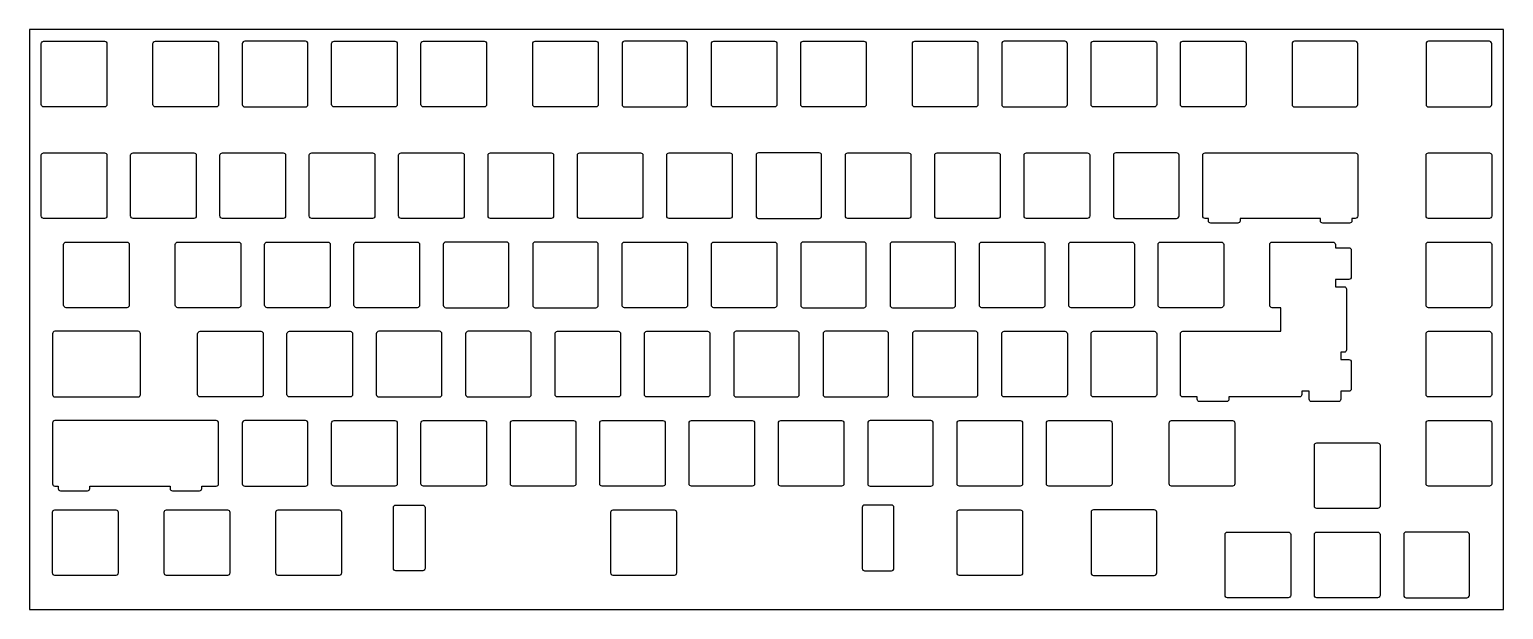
# Model space of a CAD drawing. Header units: millimetres. Extents: x 0 to 314, y -124 to 0.
import ezdxf

# ---------------------------------------------------------------- set-up
doc = ezdxf.new("R2010")
doc.units = ezdxf.units.MM
doc.layers.get('0').update_dxf_attribs({"linetype": 'CONTINUOUS'})

msp = doc.modelspace()

# ---------------------------------------------------------------- linework, layer by layer
msp.add_lwpolyline([(314.325, 0), (0, 0), (0, -123.825), (314.325, -123.825)], close=True)
for points in [[(16.025, -2.525, -0.414213562), (16.525, -3.025), (16.525, -16.025, -0.414213562), (16.025, -16.525), (3.025, -16.525, -0.414213562), (2.525, -16.025), (2.525, -3.025, -0.414213562), (3.025, -2.525)], [(40.3375, -16.025, -0.414213562), (39.8375, -16.525), (26.8375, -16.525, -0.414213562), (26.3375, -16.025), (26.3375, -3.025, -0.414213562), (26.8375, -2.525), (39.8375, -2.525, -0.414213562), (40.3375, -3.025)], [(59.3875, -16.025), (59.3875, -3.025, 0.414213562), (58.8875, -2.525), (45.8875, -2.525, 0.414213562), (45.3875, -3.025), (45.3875, -16.025, 0.414213562), (45.8875, -16.525), (58.8875, -16.525, 0.414213562)], [(64.4375, -3.025, -0.414213562), (64.9375, -2.525), (77.9375, -2.525, -0.414213562), (78.4375, -3.025), (78.4375, -16.025, -0.414213562), (77.9375, -16.525), (64.9375, -16.525, -0.414213562), (64.4375, -16.025)], [(83.4875, -3.025, -0.414213562), (83.9875, -2.525), (96.9875, -2.525, -0.414213562), (97.4875, -3.025), (97.4875, -16.025, -0.414213562), (96.9875, -16.525), (83.9875, -16.525, -0.414213562), (83.4875, -16.025)], [(107.3, -3.025, -0.414213562), (107.8, -2.525), (120.8, -2.525, -0.414213562), (121.3, -3.025), (121.3, -16.025, -0.414213562), (120.8, -16.525), (107.8, -16.525, -0.414213562), (107.3, -16.025)], [(139.85, -2.525), (126.85, -2.525, 0.414213562), (126.35, -3.025), (126.35, -16.025, 0.414213562), (126.85, -16.525), (139.85, -16.525, 0.414213562), (140.35, -16.025), (140.35, -3.025, 0.414213562)], [(159.4, -16.025, -0.414213562), (158.9, -16.525), (145.9, -16.525, -0.414213562), (145.4, -16.025), (145.4, -3.025, -0.414213562), (145.9, -2.525), (158.9, -2.525, -0.414213562), (159.4, -3.025)], [(177.95, -2.525, -0.414213562), (178.45, -3.025), (178.45, -16.025, -0.414213562), (177.95, -16.525), (164.95, -16.525, -0.414213562), (164.45, -16.025), (164.45, -3.025, -0.414213562), (164.95, -2.525)], [(188.2625, -3.025, -0.414213562), (188.7625, -2.525), (201.7625, -2.525, -0.414213562), (202.2625, -3.025), (202.2625, -16.025, -0.414213562), (201.7625, -16.525), (188.7625, -16.525, -0.414213562), (188.2625, -16.025)], [(220.8125, -2.525), (207.8125, -2.525, 0.414213562), (207.3125, -3.025), (207.3125, -16.025, 0.414213562), (207.8125, -16.525), (220.8125, -16.525, 0.414213562), (221.3125, -16.025), (221.3125, -3.025, 0.414213562)], [(226.3625, -16.025), (226.3625, -3.025, -0.414213562), (226.8625, -2.525), (239.8625, -2.525, -0.414213562), (240.3625, -3.025), (240.3625, -16.025, -0.414213562), (239.8625, -16.525), (226.8625, -16.525, -0.414213562)], [(258.9125, -16.525), (245.9125, -16.525, -0.414213562), (245.4125, -16.025), (245.4125, -3.025, -0.414213562), (245.9125, -2.525), (258.9125, -2.525, -0.414213562), (259.4125, -3.025), (259.4125, -16.025, -0.414213562)], [(283.225, -16.025), (283.225, -3.025, 0.414213562), (282.725, -2.525), (269.725, -2.525, 0.414213562), (269.225, -3.025), (269.225, -16.025, 0.414213562), (269.725, -16.525), (282.725, -16.525, 0.414213562)], [(311.8, -16.025), (311.8, -3.025, 0.414213562), (311.3, -2.525), (298.3, -2.525, 0.414213562), (297.8, -3.025), (297.8, -16.025, 0.414213562), (298.3, -16.525), (311.3, -16.525, 0.414213562)], [(2.525, -26.8375, -0.414213562), (3.025, -26.3375), (16.025, -26.3375, -0.414213562), (16.525, -26.8375), (16.525, -39.8375, -0.414213562), (16.025, -40.3375), (3.025, -40.3375, -0.414213562), (2.525, -39.8375)], [(35.075, -40.3375), (22.075, -40.3375, -0.414213562), (21.575, -39.8375), (21.575, -26.8375, -0.414213562), (22.075, -26.3375), (35.075, -26.3375, -0.414213562), (35.575, -26.8375), (35.575, -39.8375, -0.414213562)], [(41.125, -40.3375, -0.414213562), (40.625, -39.8375), (40.625, -26.8375, -0.414213562), (41.125, -26.3375), (54.125, -26.3375, -0.414213562), (54.625, -26.8375), (54.625, -39.8375, -0.414213562), (54.125, -40.3375)], [(60.175, -40.3375, -0.414213562), (59.675, -39.8375), (59.675, -26.8375, -0.414213562), (60.175, -26.3375), (73.175, -26.3375, -0.414213562), (73.675, -26.8375), (73.675, -39.8375, -0.414213562), (73.175, -40.3375)], [(79.225, -40.3375, -0.414213562), (78.725, -39.8375), (78.725, -26.8375, -0.414213562), (79.225, -26.3375), (92.225, -26.3375, -0.414213562), (92.725, -26.8375), (92.725, -39.8375, -0.414213562), (92.225, -40.3375)], [(97.775, -39.8375), (97.775, -26.8375, -0.414213562), (98.275, -26.3375), (111.275, -26.3375, -0.414213562), (111.775, -26.8375), (111.775, -39.8375, -0.414213562), (111.275, -40.3375), (98.275, -40.3375, -0.414213562)], [(116.825, -26.8375, -0.414213562), (117.325, -26.3375), (130.325, -26.3375, -0.414213562), (130.825, -26.8375), (130.825, -39.8375, -0.414213562), (130.325, -40.3375), (117.325, -40.3375, -0.414213562), (116.825, -39.8375)], [(149.375, -26.3375, -0.414213562), (149.875, -26.8375), (149.875, -39.8375, -0.414213562), (149.375, -40.3375), (136.375, -40.3375, -0.414213562), (135.875, -39.8375), (135.875, -26.8375, -0.414213562), (136.375, -26.3375)], [(168.425, -26.3375), (155.425, -26.3375, 0.414213562), (154.925, -26.8375), (154.925, -39.8375, 0.414213562), (155.425, -40.3375), (168.425, -40.3375, 0.414213562), (168.925, -39.8375), (168.925, -26.8375, 0.414213562)], [(173.975, -26.8375, -0.414213562), (174.475, -26.3375), (187.475, -26.3375, -0.414213562), (187.975, -26.8375), (187.975, -39.8375, -0.414213562), (187.475, -40.3375), (174.475, -40.3375, -0.414213562), (173.975, -39.8375)], [(193.025, -26.8375, -0.414213562), (193.525, -26.3375), (206.525, -26.3375, -0.414213562), (207.025, -26.8375), (207.025, -39.8375, -0.414213562), (206.525, -40.3375), (193.525, -40.3375, -0.414213562), (193.025, -39.8375)], [(225.575, -26.3375, -0.414213562), (226.075, -26.8375), (226.075, -39.8375, -0.414213562), (225.575, -40.3375), (212.575, -40.3375, -0.414213562), (212.075, -39.8375), (212.075, -26.8375, -0.414213562), (212.575, -26.3375)], [(244.625, -26.3375), (231.625, -26.3375, 0.414213562), (231.125, -26.8375), (231.125, -39.8375, 0.414213562), (231.625, -40.3375), (244.625, -40.3375, 0.414213562), (245.125, -39.8375), (245.125, -26.8375, 0.414213562)], [(251.387, -40.8375), (251.387, -40.3375), (250.675, -40.3375, -0.414213562), (250.175, -39.8375), (250.175, -26.8375, -0.414213562), (250.675, -26.3375), (282.725, -26.3375, -0.414213562), (283.225, -26.8375), (283.225, -39.8375, -0.414213562), (282.725, -40.3375), (282.013, -40.3375), (282.013, -40.8375, -0.414213562), (281.513, -41.3375), (275.763, -41.3375, -0.414213562), (275.263, -40.8375), (275.263, -40.3375), (258.137, -40.3375), (258.137, -40.8375, -0.414213562), (257.637, -41.3375), (251.887, -41.3375, -0.414213562)], [(311.3, -26.3375, -0.414213562), (311.8, -26.8375), (311.8, -39.8375, -0.414213562), (311.3, -40.3375), (298.3, -40.3375, -0.414213562), (297.8, -39.8375), (297.8, -26.8375, -0.414213562), (298.3, -26.3375)], [(21.2875, -58.8875, -0.414213562), (20.7875, -59.3875), (7.7875, -59.3875, -0.414213562), (7.2875, -58.8875), (7.2875, -45.8875, -0.414213562), (7.7875, -45.3875), (20.7875, -45.3875, -0.414213562), (21.2875, -45.8875)], [(31.1, -45.8875, -0.414213562), (31.6, -45.3875), (44.6, -45.3875, -0.414213562), (45.1, -45.8875), (45.1, -58.8875, -0.414213562), (44.6, -59.3875), (31.6, -59.3875, -0.414213562), (31.1, -58.8875)], [(63.65, -59.3875), (50.65, -59.3875, -0.414213562), (50.15, -58.8875), (50.15, -45.8875, -0.414213562), (50.65, -45.3875), (63.65, -45.3875, -0.414213562), (64.15, -45.8875), (64.15, -58.8875, -0.414213562)], [(83.2, -58.8875, -0.414213562), (82.7, -59.3875), (69.7, -59.3875, -0.414213562), (69.2, -58.8875), (69.2, -45.8875, -0.414213562), (69.7, -45.3875), (82.7, -45.3875, -0.414213562), (83.2, -45.8875)], [(102.25, -58.8875), (102.25, -45.8875, 0.414213562), (101.75, -45.3875), (88.75, -45.3875, 0.414213562), (88.25, -45.8875), (88.25, -58.8875, 0.414213562), (88.75, -59.3875), (101.75, -59.3875, 0.414213562)], [(121.3, -58.8875), (121.3, -45.8875, 0.414213562), (120.8, -45.3875), (107.8, -45.3875, 0.414213562), (107.3, -45.8875), (107.3, -58.8875, 0.414213562), (107.8, -59.3875), (120.8, -59.3875, 0.414213562)], [(126.35, -45.8875, -0.414213562), (126.85, -45.3875), (139.85, -45.3875, -0.414213562), (140.35, -45.8875), (140.35, -58.8875, -0.414213562), (139.85, -59.3875), (126.85, -59.3875, -0.414213562), (126.35, -58.8875)], [(145.4, -45.8875, -0.414213562), (145.9, -45.3875), (158.9, -45.3875, -0.414213562), (159.4, -45.8875), (159.4, -58.8875, -0.414213562), (158.9, -59.3875), (145.9, -59.3875, -0.414213562), (145.4, -58.8875)], [(177.95, -45.3875), (164.95, -45.3875, 0.414213562), (164.45, -45.8875), (164.45, -58.8875, 0.414213562), (164.95, -59.3875), (177.95, -59.3875, 0.414213562), (178.45, -58.8875), (178.45, -45.8875, 0.414213562)], [(197.5, -58.8875), (197.5, -45.8875, 0.414213562), (197, -45.3875), (184, -45.3875, 0.414213562), (183.5, -45.8875), (183.5, -58.8875, 0.414213562), (184, -59.3875), (197, -59.3875, 0.414213562)], [(216.55, -58.8875, -0.414213562), (216.05, -59.3875), (203.05, -59.3875, -0.414213562), (202.55, -58.8875), (202.55, -45.8875, -0.414213562), (203.05, -45.3875), (216.05, -45.3875, -0.414213562), (216.55, -45.8875)], [(221.6, -45.8875, -0.414213562), (222.1, -45.3875), (235.1, -45.3875, -0.414213562), (235.6, -45.8875), (235.6, -58.8875, -0.414213562), (235.1, -59.3875), (222.1, -59.3875, -0.414213562), (221.6, -58.8875)], [(241.15, -59.3875, -0.414213562), (240.65, -58.8875), (240.65, -45.8875, -0.414213562), (241.15, -45.3875), (254.15, -45.3875, -0.414213562), (254.65, -45.8875), (254.65, -58.8875, -0.414213562), (254.15, -59.3875)], [(266.84375, -64.4375), (266.84375, -59.3875), (264.9625, -59.3875, -0.414213562), (264.4625, -58.8875), (264.4625, -45.8875, -0.414213562), (264.9625, -45.3875), (277.9625, -45.3875, -0.414213562), (278.4625, -45.8875), (278.4625, -46.5995), (281.34375, -46.5995, -0.414213562), (281.84375, -47.0995), (281.84375, -52.8495, -0.414213562), (281.34375, -53.3495), (278.4625, -53.3495), (278.4625, -54.9125), (280.34375, -54.9125, -0.414213562), (280.84375, -55.4125), (280.84375, -68.4125, -0.414213562), (280.34375, -68.9125), (279.63175, -68.9125), (279.63175, -70.4755), (281.34375, -70.4755, -0.414213562), (281.84375, -70.9755), (281.84375, -76.7255, -0.414213562), (281.34375, -77.2255), (279.63175, -77.2255), (279.63175, -78.9375, -0.414213562), (279.13175, -79.4375), (273.38175, -79.4375, -0.414213562), (272.88175, -78.9375), (272.88175, -77.2255), (271.31875, -77.2255), (271.31875, -77.9375, -0.414213562), (270.81875, -78.4375), (255.75575, -78.4375), (255.75575, -78.9375, -0.414213562), (255.25575, -79.4375), (249.50575, -79.4375, -0.414213562), (249.00575, -78.9375), (249.00575, -78.4375), (245.9125, -78.4375, -0.414213562), (245.4125, -77.9375), (245.4125, -64.9375, -0.414213562), (245.9125, -64.4375)], [(311.3, -59.3875), (298.3, -59.3875, -0.414213562), (297.8, -58.8875), (297.8, -45.8875, -0.414213562), (298.3, -45.3875), (311.3, -45.3875, -0.414213562), (311.8, -45.8875), (311.8, -58.8875, -0.414213562)], [(23.66875, -77.9375), (23.66875, -64.9375, 0.414213562), (23.16875, -64.4375), (5.40625, -64.4375, 0.414213562), (4.90625, -64.9375), (4.90625, -77.9375, 0.414213562), (5.40625, -78.4375), (23.16875, -78.4375, 0.414213562)], [(49.3625, -78.4375), (36.3625, -78.4375, -0.414213562), (35.8625, -77.9375), (35.8625, -64.9375, -0.414213562), (36.3625, -64.4375), (49.3625, -64.4375, -0.414213562), (49.8625, -64.9375), (49.8625, -77.9375, -0.414213562)], [(68.4125, -64.4375, -0.414213562), (68.9125, -64.9375), (68.9125, -77.9375, -0.414213562), (68.4125, -78.4375), (55.4125, -78.4375, -0.414213562), (54.9125, -77.9375), (54.9125, -64.9375, -0.414213562), (55.4125, -64.4375)], [(87.9625, -77.9375), (87.9625, -64.9375, 0.414213562), (87.4625, -64.4375), (74.4625, -64.4375, 0.414213562), (73.9625, -64.9375), (73.9625, -77.9375, 0.414213562), (74.4625, -78.4375), (87.4625, -78.4375, 0.414213562)], [(106.5125, -64.4375), (93.5125, -64.4375, 0.414213562), (93.0125, -64.9375), (93.0125, -77.9375, 0.414213562), (93.5125, -78.4375), (106.5125, -78.4375, 0.414213562), (107.0125, -77.9375), (107.0125, -64.9375, 0.414213562)], [(112.0625, -77.9375), (112.0625, -64.9375, -0.414213562), (112.5625, -64.4375), (125.5625, -64.4375, -0.414213562), (126.0625, -64.9375), (126.0625, -77.9375, -0.414213562), (125.5625, -78.4375), (112.5625, -78.4375, -0.414213562)], [(144.6125, -64.4375, -0.414213562), (145.1125, -64.9375), (145.1125, -77.9375, -0.414213562), (144.6125, -78.4375), (131.6125, -78.4375, -0.414213562), (131.1125, -77.9375), (131.1125, -64.9375, -0.414213562), (131.6125, -64.4375)], [(163.6625, -64.4375), (150.6625, -64.4375, 0.414213562), (150.1625, -64.9375), (150.1625, -77.9375, 0.414213562), (150.6625, -78.4375), (163.6625, -78.4375, 0.414213562), (164.1625, -77.9375), (164.1625, -64.9375, 0.414213562)], [(182.7125, -64.4375), (169.7125, -64.4375, 0.414213562), (169.2125, -64.9375), (169.2125, -77.9375, 0.414213562), (169.7125, -78.4375), (182.7125, -78.4375, 0.414213562), (183.2125, -77.9375), (183.2125, -64.9375, 0.414213562)], [(201.7625, -64.4375), (188.7625, -64.4375, 0.414213562), (188.2625, -64.9375), (188.2625, -77.9375, 0.414213562), (188.7625, -78.4375), (201.7625, -78.4375, 0.414213562), (202.2625, -77.9375), (202.2625, -64.9375, 0.414213562)], [(207.3125, -77.9375), (207.3125, -64.9375, -0.414213562), (207.8125, -64.4375), (220.8125, -64.4375, -0.414213562), (221.3125, -64.9375), (221.3125, -77.9375, -0.414213562), (220.8125, -78.4375), (207.8125, -78.4375, -0.414213562)], [(226.3625, -64.9375, -0.414213562), (226.8625, -64.4375), (239.8625, -64.4375, -0.414213562), (240.3625, -64.9375), (240.3625, -77.9375, -0.414213562), (239.8625, -78.4375), (226.8625, -78.4375, -0.414213562), (226.3625, -77.9375)], [(297.8, -77.9375), (297.8, -64.9375, -0.414213562), (298.3, -64.4375), (311.3, -64.4375, -0.414213562), (311.8, -64.9375), (311.8, -77.9375, -0.414213562), (311.3, -78.4375), (298.3, -78.4375, -0.414213562)], [(12.86825, -97.9875), (12.86825, -97.4875), (29.99425, -97.4875), (29.99425, -97.9875, 0.414213562), (30.49425, -98.4875), (36.24425, -98.4875, 0.414213562), (36.74425, -97.9875), (36.74425, -97.4875), (39.8375, -97.4875, 0.414213562), (40.3375, -96.9875), (40.3375, -83.9875, 0.414213562), (39.8375, -83.4875), (5.40625, -83.4875, 0.414213562), (4.90625, -83.9875), (4.90625, -96.9875, 0.414213562), (5.40625, -97.4875), (6.11825, -97.4875), (6.11825, -97.9875, 0.414213562), (6.61825, -98.4875), (12.36825, -98.4875, 0.414213562)], [(59.3875, -96.9875), (59.3875, -83.9875, 0.414213562), (58.8875, -83.4875), (45.8875, -83.4875, 0.414213562), (45.3875, -83.9875), (45.3875, -96.9875, 0.414213562), (45.8875, -97.4875), (58.8875, -97.4875, 0.414213562)], [(77.9375, -97.4875), (64.9375, -97.4875, -0.414213562), (64.4375, -96.9875), (64.4375, -83.9875, -0.414213562), (64.9375, -83.4875), (77.9375, -83.4875, -0.414213562), (78.4375, -83.9875), (78.4375, -96.9875, -0.414213562)], [(83.4875, -96.9875), (83.4875, -83.9875, -0.414213562), (83.9875, -83.4875), (96.9875, -83.4875, -0.414213562), (97.4875, -83.9875), (97.4875, -96.9875, -0.414213562), (96.9875, -97.4875), (83.9875, -97.4875, -0.414213562)], [(102.5375, -96.9875), (102.5375, -83.9875, -0.414213562), (103.0375, -83.4875), (116.0375, -83.4875, -0.414213562), (116.5375, -83.9875), (116.5375, -96.9875, -0.414213562), (116.0375, -97.4875), (103.0375, -97.4875, -0.414213562)], [(121.5875, -96.9875), (121.5875, -83.9875, -0.414213562), (122.0875, -83.4875), (135.0875, -83.4875, -0.414213562), (135.5875, -83.9875), (135.5875, -96.9875, -0.414213562), (135.0875, -97.4875), (122.0875, -97.4875, -0.414213562)], [(154.6375, -96.9875, -0.414213562), (154.1375, -97.4875), (141.1375, -97.4875, -0.414213562), (140.6375, -96.9875), (140.6375, -83.9875, -0.414213562), (141.1375, -83.4875), (154.1375, -83.4875, -0.414213562), (154.6375, -83.9875)], [(160.1875, -97.4875, -0.414213562), (159.6875, -96.9875), (159.6875, -83.9875, -0.414213562), (160.1875, -83.4875), (173.1875, -83.4875, -0.414213562), (173.6875, -83.9875), (173.6875, -96.9875, -0.414213562), (173.1875, -97.4875)], [(192.7375, -96.9875), (192.7375, -83.9875, 0.414213562), (192.2375, -83.4875), (179.2375, -83.4875, 0.414213562), (178.7375, -83.9875), (178.7375, -96.9875, 0.414213562), (179.2375, -97.4875), (192.2375, -97.4875, 0.414213562)], [(197.7875, -83.9875, -0.414213562), (198.2875, -83.4875), (211.2875, -83.4875, -0.414213562), (211.7875, -83.9875), (211.7875, -96.9875, -0.414213562), (211.2875, -97.4875), (198.2875, -97.4875, -0.414213562), (197.7875, -96.9875)], [(216.8375, -96.9875), (216.8375, -83.9875, -0.414213562), (217.3375, -83.4875), (230.3375, -83.4875, -0.414213562), (230.8375, -83.9875), (230.8375, -96.9875, -0.414213562), (230.3375, -97.4875), (217.3375, -97.4875, -0.414213562)], [(257.03125, -96.9875, -0.414213562), (256.53125, -97.4875), (243.53125, -97.4875, -0.414213562), (243.03125, -96.9875), (243.03125, -83.9875, -0.414213562), (243.53125, -83.4875), (256.53125, -83.4875, -0.414213562), (257.03125, -83.9875)], [(311.3, -83.4875, -0.414213562), (311.8, -83.9875), (311.8, -96.9875, -0.414213562), (311.3, -97.4875), (298.3, -97.4875, -0.414213562), (297.8, -96.9875), (297.8, -83.9875, -0.414213562), (298.3, -83.4875)], [(287.9875, -101.75, -0.414213562), (287.4875, -102.25), (274.4875, -102.25, -0.414213562), (273.9875, -101.75), (273.9875, -88.75, -0.414213562), (274.4875, -88.25), (287.4875, -88.25, -0.414213562), (287.9875, -88.75)], [(18.40625, -102.5375, -0.414213562), (18.90625, -103.0375), (18.90625, -116.0375, -0.414213562), (18.40625, -116.5375), (5.40625, -116.5375, -0.414213562), (4.90625, -116.0375), (4.90625, -103.0375, -0.414213562), (5.40625, -102.5375)], [(42.21875, -102.5375, -0.414213562), (42.71875, -103.0375), (42.71875, -116.0375, -0.414213562), (42.21875, -116.5375), (29.21875, -116.5375, -0.414213562), (28.71875, -116.0375), (28.71875, -103.0375, -0.414213562), (29.21875, -102.5375)], [(52.53125, -103.0375, -0.414213562), (53.03125, -102.5375), (66.03125, -102.5375, -0.414213562), (66.53125, -103.0375), (66.53125, -116.0375, -0.414213562), (66.03125, -116.5375), (53.03125, -116.5375, -0.414213562), (52.53125, -116.0375)], [(84.34375, -115.0375, -0.414213562), (83.84375, -115.5375), (78.09375, -115.5375, -0.414213562), (77.59375, -115.0375), (77.59375, -102.0375, -0.414213562), (78.09375, -101.5375), (83.84375, -101.5375, -0.414213562), (84.34375, -102.0375)], [(123.96875, -103.0375, -0.414213562), (124.46875, -102.5375), (137.46875, -102.5375, -0.414213562), (137.96875, -103.0375), (137.96875, -116.0375, -0.414213562), (137.46875, -116.5375), (124.46875, -116.5375, -0.414213562), (123.96875, -116.0375)], [(183.84375, -101.5375), (178.09375, -101.5375, 0.414213562), (177.59375, -102.0375), (177.59375, -115.0375, 0.414213562), (178.09375, -115.5375), (183.84375, -115.5375, 0.414213562), (184.34375, -115.0375), (184.34375, -102.0375, 0.414213562)], [(197.7875, -103.0375, -0.414213562), (198.2875, -102.5375), (211.2875, -102.5375, -0.414213562), (211.7875, -103.0375), (211.7875, -116.0375, -0.414213562), (211.2875, -116.5375), (198.2875, -116.5375, -0.414213562), (197.7875, -116.0375)], [(239.8625, -102.5375), (226.8625, -102.5375, 0.414213562), (226.3625, -103.0375), (226.3625, -116.0375, 0.414213562), (226.8625, -116.5375), (239.8625, -116.5375, 0.414213562), (240.3625, -116.0375), (240.3625, -103.0375, 0.414213562)], [(254.9375, -107.8, -0.414213562), (255.4375, -107.3), (268.4375, -107.3, -0.414213562), (268.9375, -107.8), (268.9375, -120.8, -0.414213562), (268.4375, -121.3), (255.4375, -121.3, -0.414213562), (254.9375, -120.8)], [(274.4875, -121.3, -0.414213562), (273.9875, -120.8), (273.9875, -107.8, -0.414213562), (274.4875, -107.3), (287.4875, -107.3, -0.414213562), (287.9875, -107.8), (287.9875, -120.8, -0.414213562), (287.4875, -121.3)], [(307.0375, -120.8), (307.0375, -107.8, 0.414213562), (306.5375, -107.3), (293.5375, -107.3, 0.414213562), (293.0375, -107.8), (293.0375, -120.8, 0.414213562), (293.5375, -121.3), (306.5375, -121.3, 0.414213562)]]:
    msp.add_lwpolyline(points, format="xyb", close=True)

doc.saveas('drawing.dxf')
